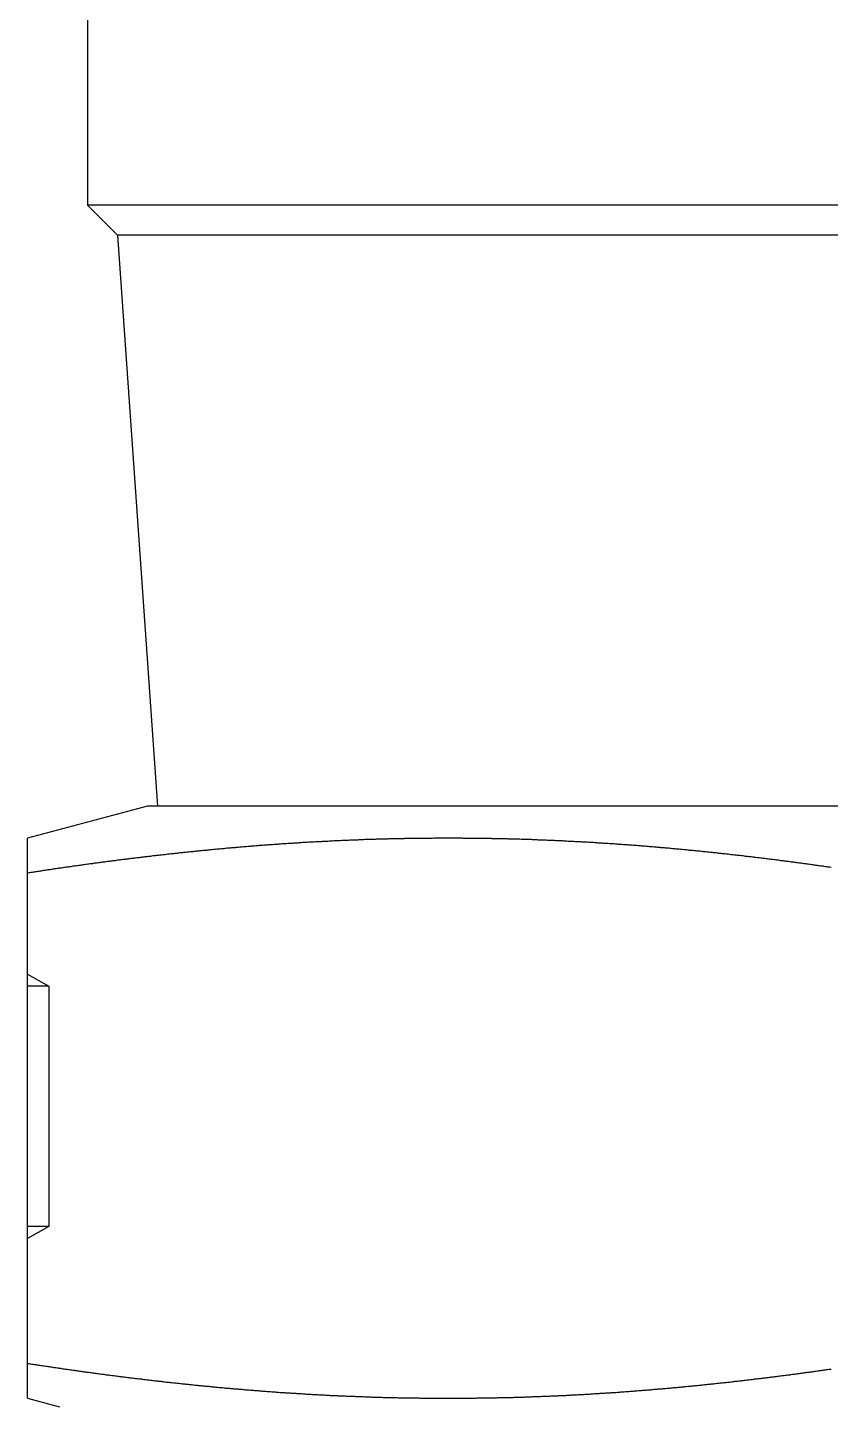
# Model space of a CAD drawing. Extents: x 15.3 to 102.8, y -16.9 to 75.1.
# Drawn here: x 87.19 to 93.87, y 12.31 to 23.75 of the extents above; entities that cross this region are included whole.
import ezdxf

# ---------------------------------------------------------------- set-up
doc = ezdxf.new("R2010")
doc.units = 0
doc.layers.get('0').update_dxf_attribs({"linetype": 'CONTINUOUS'})

msp = doc.modelspace()

# ---------------------------------------------------------------- linework, layer by layer
at = {"color": 7, "linetype": 'CONTINUOUS'}
for p, q in [((87.685, 24.674), (87.685, 22.274)), ((100.685, 22.274), (87.685, 22.274)), ((87.685, 22.274), (87.935, 22.024)), ((87.935, 22.024), (88.267, 17.274)), ((100.435, 22.024), (87.935, 22.024)), ((88.185, 17.274), (87.185, 17.006)), ((100.185, 17.274), (88.185, 17.274)), ((87.185, 12.345), (87.185, 17.006)), ((87.185, 15.874), (87.362, 15.774)), ((87.362, 15.774), (87.185, 15.774)), ((87.362, 15.774), (87.362, 13.774)), ((87.362, 13.774), (87.185, 13.674)), ((87.362, 13.774), (87.185, 13.774)), ((87.185, 12.345), (87.451, 12.274))]:
    msp.add_line(p, q, dxfattribs=at)
at = {"color": 7}
for points in [[(93.873, 16.762, 0), (93.864, 16.764, 0), (93.854, 16.765, 0), (93.844, 16.766, 0), (93.835, 16.768, 0), (93.826, 16.769, 0), (93.816, 16.77, 0), (93.807, 16.772, 0), (93.797, 16.773, 0), (93.788, 16.774, 0), (93.778, 16.776, 0), (93.769, 16.777, 0), (93.759, 16.779, 0), (93.75, 16.78, 0), (93.74, 16.781, 0), (93.731, 16.782, 0), (93.721, 16.784, 0), (93.712, 16.785, 0), (93.702, 16.786, 0), (93.693, 16.788, 0), (93.683, 16.789, 0), (93.674, 16.79, 0), (93.665, 16.792, 0), (93.655, 16.793, 0), (93.646, 16.794, 0), (93.636, 16.795, 0), (93.627, 16.797, 0), (93.617, 16.798, 0), (93.608, 16.799, 0), (93.598, 16.801, 0), (93.589, 16.802, 0), (93.579, 16.803, 0), (93.57, 16.804, 0), (93.56, 16.806, 0), (93.551, 16.807, 0), (93.541, 16.808, 0), (93.532, 16.809, 0), (93.522, 16.811, 0), (93.513, 16.812, 0), (93.503, 16.813, 0), (93.494, 16.814, 0), (93.484, 16.816, 0), (93.475, 16.817, 0), (93.465, 16.818, 0), (93.456, 16.819, 0), (93.446, 16.82, 0), (93.437, 16.822, 0), (93.427, 16.823, 0), (93.418, 16.824, 0), (93.408, 16.825, 0), (93.399, 16.826, 0), (93.389, 16.828, 0), (93.38, 16.829, 0), (93.371, 16.83, 0), (93.361, 16.831, 0), (93.352, 16.832, 0), (93.342, 16.834, 0), (93.332, 16.835, 0), (93.323, 16.836, 0), (93.314, 16.837, 0), (93.304, 16.838, 0), (93.294, 16.84, 0), (93.285, 16.841, 0), (93.275, 16.842, 0), (93.266, 16.843, 0), (93.257, 16.844, 0), (93.247, 16.845, 0), (93.237, 16.846, 0), (93.228, 16.848, 0), (93.219, 16.849, 0), (93.209, 16.85, 0), (93.2, 16.851, 0), (93.19, 16.852, 0), (93.181, 16.853, 0), (93.171, 16.854, 0), (93.162, 16.855, 0), (93.152, 16.857, 0), (93.143, 16.858, 0), (93.133, 16.859, 0), (93.124, 16.86, 0), (93.114, 16.861, 0), (93.105, 16.862, 0), (93.095, 16.863, 0), (93.085, 16.864, 0), (93.076, 16.865, 0), (93.067, 16.866, 0), (93.057, 16.867, 0), (93.047, 16.869, 0), (93.038, 16.869, 0), (93.028, 16.871, 0), (93.019, 16.872, 0), (93.01, 16.873, 0), (93, 16.874, 0), (92.99, 16.875, 0), (92.981, 16.876, 0), (92.971, 16.877, 0), (92.962, 16.878, 0), (92.952, 16.879, 0), (92.943, 16.88, 0), (92.933, 16.881, 0), (92.924, 16.882, 0), (92.914, 16.883, 0), (92.905, 16.884, 0), (92.895, 16.885, 0), (92.886, 16.886, 0), (92.876, 16.887, 0), (92.867, 16.888, 0), (92.857, 16.889, 0), (92.848, 16.89, 0), (92.838, 16.891, 0), (92.829, 16.892, 0), (92.819, 16.893, 0), (92.81, 16.894, 0), (92.8, 16.895, 0), (92.791, 16.896, 0), (92.781, 16.897, 0), (92.772, 16.898, 0), (92.762, 16.899, 0), (92.753, 16.9, 0), (92.743, 16.901, 0), (92.734, 16.902, 0), (92.724, 16.903, 0), (92.715, 16.904, 0), (92.705, 16.904, 0), (92.695, 16.905, 0), (92.686, 16.906, 0), (92.677, 16.907, 0), (92.667, 16.908, 0), (92.657, 16.909, 0), (92.648, 16.91, 0), (92.638, 16.911, 0), (92.629, 16.912, 0), (92.619, 16.913, 0), (92.61, 16.914, 0), (92.6, 16.915, 0), (92.591, 16.915, 0), (92.581, 16.916, 0), (92.572, 16.917, 0), (92.562, 16.918, 0), (92.553, 16.919, 0), (92.543, 16.92, 0), (92.534, 16.921, 0), (92.524, 16.922, 0), (92.514, 16.922, 0), (92.505, 16.923, 0), (92.496, 16.924, 0), (92.486, 16.925, 0), (92.476, 16.926, 0), (92.467, 16.927, 0), (92.457, 16.927, 0), (92.448, 16.928, 0), (92.438, 16.929, 0), (92.429, 16.93, 0), (92.419, 16.931, 0), (92.41, 16.931, 0), (92.4, 16.932, 0), (92.391, 16.933, 0), (92.381, 16.934, 0), (92.372, 16.935, 0), (92.362, 16.935, 0), (92.353, 16.936, 0), (92.343, 16.937, 0), (92.333, 16.938, 0), (92.324, 16.939, 0), (92.314, 16.939, 0), (92.305, 16.94, 0), (92.295, 16.941, 0), (92.286, 16.942, 0), (92.276, 16.942, 0), (92.267, 16.943, 0), (92.257, 16.944, 0), (92.248, 16.945, 0), (92.238, 16.945, 0), (92.228, 16.946, 0), (92.219, 16.947, 0), (92.21, 16.948, 0), (92.2, 16.948, 0), (92.19, 16.949, 0), (92.181, 16.95, 0), (92.171, 16.95, 0), (92.162, 16.951, 0), (92.152, 16.952, 0), (92.143, 16.952, 0), (92.133, 16.953, 0), (92.124, 16.954, 0), (92.114, 16.954, 0), (92.105, 16.955, 0), (92.095, 16.956, 0), (92.085, 16.956, 0), (92.076, 16.957, 0), (92.066, 16.958, 0), (92.057, 16.958, 0), (92.047, 16.959, 0), (92.038, 16.96, 0), (92.028, 16.96, 0), (92.019, 16.961, 0), (92.009, 16.962, 0), (91.999, 16.962, 0), (91.99, 16.963, 0), (91.98, 16.963, 0), (91.971, 16.964, 0), (91.961, 16.965, 0), (91.952, 16.965, 0), (91.942, 16.966, 0), (91.933, 16.966, 0), (91.923, 16.967, 0), (91.914, 16.968, 0), (91.904, 16.968, 0), (91.894, 16.969, 0), (91.885, 16.969, 0), (91.875, 16.97, 0), (91.866, 16.971, 0), (91.856, 16.971, 0), (91.847, 16.972, 0), (91.837, 16.972, 0), (91.828, 16.973, 0), (91.818, 16.973, 0), (91.809, 16.974, 0), (91.799, 16.974, 0), (91.79, 16.975, 0), (91.78, 16.976, 0), (91.77, 16.976, 0), (91.761, 16.977, 0), (91.751, 16.977, 0), (91.742, 16.977, 0), (91.732, 16.978, 0), (91.723, 16.979, 0), (91.713, 16.979, 0), (91.704, 16.98, 0), (91.694, 16.98, 0), (91.684, 16.98, 0), (91.675, 16.981, 0), (91.665, 16.981, 0), (91.656, 16.982, 0), (91.646, 16.982, 0), (91.637, 16.983, 0), (91.627, 16.983, 0), (91.618, 16.984, 0), (91.608, 16.984, 0), (91.598, 16.985, 0), (91.589, 16.985, 0), (91.579, 16.985, 0), (91.57, 16.986, 0), (91.56, 16.986, 0), (91.551, 16.987, 0), (91.541, 16.987, 0), (91.531, 16.988, 0), (91.522, 16.988, 0), (91.512, 16.988, 0), (91.503, 16.989, 0), (91.493, 16.989, 0), (91.484, 16.99, 0), (91.474, 16.99, 0), (91.465, 16.99, 0), (91.455, 16.991, 0), (91.445, 16.991, 0), (91.436, 16.991, 0), (91.426, 16.992, 0), (91.417, 16.992, 0), (91.407, 16.992, 0), (91.398, 16.993, 0), (91.388, 16.993, 0), (91.379, 16.994, 0), (91.369, 16.994, 0), (91.359, 16.994, 0), (91.35, 16.995, 0), (91.34, 16.995, 0), (91.331, 16.995, 0), (91.321, 16.995, 0), (91.312, 16.996, 0), (91.302, 16.996, 0), (91.293, 16.996, 0), (91.283, 16.997, 0), (91.273, 16.997, 0), (91.264, 16.997, 0), (91.254, 16.998, 0), (91.245, 16.998, 0), (91.235, 16.998, 0), (91.226, 16.998, 0), (91.216, 16.999, 0), (91.206, 16.999, 0), (91.197, 16.999, 0), (91.187, 16.999, 0), (91.178, 17, 0), (91.168, 17, 0), (91.159, 17, 0), (91.149, 17, 0), (91.139, 17.001, 0), (91.13, 17.001, 0), (91.12, 17.001, 0), (91.111, 17.001, 0), (91.101, 17.001, 0), (91.092, 17.002, 0), (91.082, 17.002, 0), (91.073, 17.002, 0), (91.063, 17.002, 0), (91.053, 17.002, 0), (91.044, 17.003, 0), (91.034, 17.003, 0), (91.025, 17.003, 0), (91.015, 17.003, 0), (91.006, 17.003, 0), (90.996, 17.003, 0), (90.987, 17.003, 0), (90.977, 17.004, 0), (90.967, 17.004, 0), (90.958, 17.004, 0), (90.948, 17.004, 0), (90.939, 17.004, 0), (90.929, 17.004, 0), (90.919, 17.005, 0), (90.91, 17.005, 0), (90.9, 17.005, 0), (90.891, 17.005, 0), (90.881, 17.005, 0), (90.872, 17.005, 0), (90.862, 17.005, 0), (90.853, 17.005, 0), (90.843, 17.005, 0), (90.833, 17.005, 0), (90.824, 17.005, 0), (90.814, 17.005, 0), (90.805, 17.006, 0), (90.795, 17.006, 0), (90.786, 17.006, 0), (90.776, 17.006, 0), (90.766, 17.006, 0), (90.757, 17.006, 0), (90.747, 17.006, 0), (90.738, 17.006, 0), (90.728, 17.006, 0), (90.719, 17.006, 0), (90.709, 17.006, 0), (90.7, 17.006, 0), (90.69, 17.006, 0), (90.68, 17.006, 0), (90.671, 17.006, 0), (90.661, 17.006, 0), (90.652, 17.006, 0), (90.642, 17.006, 0), (90.632, 17.006, 0), (90.623, 17.006, 0), (90.613, 17.006, 0), (90.604, 17.006, 0), (90.594, 17.006, 0), (90.585, 17.006, 0), (90.575, 17.006, 0), (90.566, 17.006, 0), (90.556, 17.005, 0), (90.546, 17.005, 0), (90.537, 17.005, 0), (90.527, 17.005, 0), (90.518, 17.005, 0), (90.508, 17.005, 0), (90.499, 17.005, 0), (90.489, 17.005, 0), (90.48, 17.005, 0), (90.47, 17.005, 0), (90.46, 17.005, 0), (90.451, 17.004, 0), (90.441, 17.004, 0), (90.432, 17.004, 0), (90.422, 17.004, 0), (90.412, 17.004, 0), (90.403, 17.004, 0), (90.393, 17.004, 0), (90.384, 17.003, 0), (90.374, 17.003, 0), (90.365, 17.003, 0), (90.355, 17.003, 0), (90.346, 17.003, 0), (90.336, 17.003, 0), (90.326, 17.003, 0), (90.317, 17.002, 0), (90.307, 17.002, 0), (90.298, 17.002, 0), (90.288, 17.002, 0), (90.279, 17.002, 0), (90.269, 17.001, 0), (90.26, 17.001, 0), (90.25, 17.001, 0), (90.24, 17.001, 0), (90.231, 17, 0), (90.221, 17, 0), (90.212, 17, 0), (90.202, 17, 0), (90.192, 17, 0), (90.183, 16.999, 0), (90.173, 16.999, 0), (90.164, 16.999, 0), (90.154, 16.999, 0), (90.145, 16.998, 0), (90.135, 16.998, 0), (90.126, 16.998, 0), (90.116, 16.997, 0), (90.106, 16.997, 0), (90.097, 16.997, 0), (90.087, 16.997, 0), (90.078, 16.996, 0), (90.068, 16.996, 0), (90.059, 16.996, 0), (90.049, 16.995, 0), (90.04, 16.995, 0), (90.03, 16.995, 0), (90.02, 16.994, 0), (90.011, 16.994, 0), (90.001, 16.994, 0), (89.992, 16.994, 0), (89.982, 16.993, 0), (89.973, 16.993, 0), (89.963, 16.992, 0), (89.954, 16.992, 0), (89.944, 16.992, 0), (89.934, 16.991, 0), (89.925, 16.991, 0), (89.915, 16.991, 0), (89.906, 16.99, 0), (89.896, 16.99, 0), (89.887, 16.99, 0), (89.877, 16.989, 0), (89.868, 16.989, 0), (89.858, 16.988, 0), (89.848, 16.988, 0), (89.839, 16.988, 0), (89.829, 16.987, 0), (89.82, 16.987, 0), (89.81, 16.986, 0), (89.801, 16.986, 0), (89.791, 16.985, 0), (89.781, 16.985, 0), (89.772, 16.985, 0), (89.762, 16.984, 0), (89.753, 16.984, 0), (89.743, 16.983, 0), (89.734, 16.983, 0), (89.724, 16.982, 0), (89.715, 16.982, 0), (89.705, 16.981, 0), (89.695, 16.981, 0), (89.686, 16.98, 0), (89.676, 16.98, 0), (89.667, 16.98, 0), (89.657, 16.979, 0), (89.648, 16.979, 0), (89.638, 16.978, 0), (89.629, 16.977, 0), (89.619, 16.977, 0), (89.609, 16.977, 0), (89.6, 16.976, 0), (89.59, 16.976, 0), (89.581, 16.975, 0), (89.571, 16.974, 0), (89.562, 16.974, 0), (89.552, 16.973, 0), (89.543, 16.973, 0), (89.533, 16.972, 0), (89.523, 16.972, 0), (89.514, 16.971, 0), (89.504, 16.971, 0), (89.495, 16.97, 0), (89.485, 16.969, 0), (89.476, 16.969, 0), (89.466, 16.968, 0), (89.457, 16.968, 0), (89.447, 16.967, 0), (89.438, 16.966, 0), (89.428, 16.966, 0), (89.418, 16.965, 0), (89.409, 16.965, 0), (89.399, 16.964, 0), (89.39, 16.963, 0), (89.38, 16.963, 0), (89.371, 16.962, 0), (89.361, 16.962, 0), (89.352, 16.961, 0), (89.342, 16.96, 0), (89.333, 16.96, 0), (89.323, 16.959, 0), (89.314, 16.958, 0), (89.304, 16.958, 0), (89.294, 16.957, 0), (89.285, 16.956, 0), (89.275, 16.956, 0), (89.266, 16.955, 0), (89.256, 16.954, 0), (89.247, 16.954, 0), (89.237, 16.953, 0), (89.228, 16.952, 0), (89.218, 16.952, 0), (89.209, 16.951, 0), (89.199, 16.95, 0), (89.189, 16.95, 0), (89.18, 16.949, 0), (89.17, 16.948, 0), (89.161, 16.948, 0), (89.151, 16.947, 0), (89.142, 16.946, 0), (89.132, 16.945, 0), (89.123, 16.945, 0), (89.113, 16.944, 0), (89.104, 16.943, 0), (89.094, 16.942, 0), (89.085, 16.942, 0), (89.075, 16.941, 0), (89.066, 16.94, 0), (89.056, 16.939, 0), (89.046, 16.939, 0), (89.037, 16.938, 0), (89.027, 16.937, 0), (89.018, 16.936, 0), (89.008, 16.935, 0), (88.999, 16.935, 0), (88.989, 16.934, 0), (88.98, 16.933, 0), (88.97, 16.932, 0), (88.961, 16.931, 0), (88.951, 16.931, 0), (88.942, 16.93, 0), (88.932, 16.929, 0), (88.922, 16.928, 0), (88.913, 16.927, 0), (88.903, 16.927, 0), (88.894, 16.926, 0), (88.884, 16.925, 0), (88.875, 16.924, 0), (88.865, 16.923, 0), (88.856, 16.922, 0), (88.846, 16.922, 0), (88.837, 16.921, 0), (88.827, 16.92, 0), (88.818, 16.919, 0), (88.808, 16.918, 0), (88.799, 16.917, 0), (88.789, 16.916, 0), (88.779, 16.915, 0), (88.77, 16.915, 0), (88.76, 16.914, 0), (88.751, 16.913, 0), (88.741, 16.912, 0), (88.732, 16.911, 0), (88.722, 16.91, 0), (88.713, 16.909, 0), (88.703, 16.908, 0), (88.694, 16.907, 0), (88.684, 16.906, 0), (88.675, 16.905, 0), (88.665, 16.904, 0), (88.656, 16.904, 0), (88.646, 16.903, 0), (88.637, 16.902, 0), (88.627, 16.901, 0), (88.618, 16.9, 0), (88.608, 16.899, 0), (88.599, 16.898, 0), (88.589, 16.897, 0), (88.58, 16.896, 0), (88.57, 16.895, 0), (88.561, 16.894, 0), (88.551, 16.893, 0), (88.541, 16.892, 0), (88.532, 16.891, 0), (88.522, 16.89, 0), (88.513, 16.889, 0), (88.504, 16.888, 0), (88.494, 16.887, 0), (88.484, 16.886, 0), (88.475, 16.885, 0), (88.465, 16.884, 0), (88.456, 16.883, 0), (88.446, 16.882, 0), (88.437, 16.881, 0), (88.427, 16.88, 0), (88.418, 16.879, 0), (88.408, 16.878, 0), (88.399, 16.877, 0), (88.389, 16.876, 0), (88.38, 16.875, 0), (88.37, 16.874, 0), (88.361, 16.873, 0), (88.351, 16.872, 0), (88.342, 16.871, 0), (88.332, 16.869, 0), (88.323, 16.869, 0), (88.313, 16.867, 0), (88.304, 16.866, 0), (88.294, 16.865, 0), (88.285, 16.864, 0), (88.275, 16.863, 0), (88.266, 16.862, 0), (88.256, 16.861, 0), (88.247, 16.86, 0), (88.237, 16.859, 0), (88.228, 16.858, 0), (88.218, 16.857, 0), (88.209, 16.855, 0), (88.199, 16.854, 0), (88.19, 16.853, 0), (88.18, 16.852, 0), (88.171, 16.851, 0), (88.161, 16.85, 0), (88.152, 16.849, 0), (88.142, 16.848, 0), (88.133, 16.846, 0), (88.123, 16.845, 0), (88.114, 16.844, 0), (88.104, 16.843, 0), (88.095, 16.842, 0), (88.085, 16.841, 0), (88.076, 16.84, 0), (88.066, 16.838, 0), (88.057, 16.837, 0), (88.047, 16.836, 0), (88.038, 16.835, 0), (88.028, 16.834, 0), (88.019, 16.832, 0), (88.009, 16.831, 0), (88, 16.83, 0), (87.99, 16.829, 0), (87.981, 16.828, 0), (87.971, 16.826, 0), (87.962, 16.825, 0), (87.952, 16.824, 0), (87.943, 16.823, 0), (87.933, 16.822, 0), (87.924, 16.82, 0), (87.914, 16.819, 0), (87.905, 16.818, 0), (87.895, 16.817, 0), (87.886, 16.816, 0), (87.876, 16.814, 0), (87.867, 16.813, 0), (87.858, 16.812, 0), (87.848, 16.811, 0), (87.838, 16.809, 0), (87.829, 16.808, 0), (87.82, 16.807, 0), (87.81, 16.806, 0), (87.801, 16.804, 0), (87.791, 16.803, 0), (87.782, 16.802, 0), (87.772, 16.801, 0), (87.763, 16.799, 0), (87.753, 16.798, 0), (87.744, 16.797, 0), (87.734, 16.795, 0), (87.725, 16.794, 0), (87.715, 16.793, 0), (87.706, 16.792, 0), (87.696, 16.79, 0), (87.687, 16.789, 0), (87.677, 16.788, 0), (87.668, 16.786, 0), (87.658, 16.785, 0), (87.649, 16.784, 0), (87.639, 16.782, 0), (87.63, 16.781, 0), (87.621, 16.78, 0), (87.611, 16.779, 0), (87.602, 16.777, 0), (87.592, 16.776, 0), (87.583, 16.774, 0), (87.573, 16.773, 0), (87.564, 16.772, 0), (87.554, 16.77, 0), (87.545, 16.769, 0), (87.535, 16.768, 0), (87.526, 16.766, 0), (87.516, 16.765, 0), (87.507, 16.764, 0), (87.497, 16.762, 0), (87.488, 16.761, 0), (87.478, 16.76, 0), (87.469, 16.758, 0), (87.46, 16.757, 0), (87.45, 16.756, 0), (87.441, 16.754, 0), (87.431, 16.753, 0), (87.422, 16.751, 0), (87.412, 16.75, 0), (87.403, 16.749, 0), (87.393, 16.747, 0), (87.384, 16.746, 0), (87.374, 16.744, 0), (87.365, 16.743, 0), (87.355, 16.742, 0), (87.346, 16.74, 0), (87.337, 16.739, 0), (87.327, 16.737, 0), (87.317, 16.736, 0), (87.308, 16.735, 0), (87.299, 16.733, 0), (87.289, 16.732, 0), (87.28, 16.73, 0), (87.27, 16.729, 0), (87.261, 16.727, 0), (87.251, 16.726, 0), (87.242, 16.724, 0), (87.232, 16.723, 0), (87.223, 16.721, 0), (87.213, 16.72, 0), (87.204, 16.719, 0), (87.195, 16.717, 0), (87.185, 16.716, 0)], [(87.185, 12.635, 0), (87.195, 12.634, 0), (87.204, 12.632, 0), (87.213, 12.631, 0), (87.223, 12.629, 0), (87.232, 12.628, 0), (87.242, 12.626, 0), (87.251, 12.625, 0), (87.261, 12.623, 0), (87.27, 12.622, 0), (87.28, 12.621, 0), (87.289, 12.619, 0), (87.299, 12.618, 0), (87.308, 12.616, 0), (87.317, 12.615, 0), (87.327, 12.614, 0), (87.337, 12.612, 0), (87.346, 12.611, 0), (87.355, 12.609, 0), (87.365, 12.608, 0), (87.374, 12.607, 0), (87.384, 12.605, 0), (87.393, 12.604, 0), (87.403, 12.602, 0), (87.412, 12.601, 0), (87.422, 12.6, 0), (87.431, 12.598, 0), (87.441, 12.597, 0), (87.45, 12.595, 0), (87.46, 12.594, 0), (87.469, 12.593, 0), (87.478, 12.591, 0), (87.488, 12.59, 0), (87.497, 12.588, 0), (87.507, 12.587, 0), (87.516, 12.586, 0), (87.526, 12.584, 0), (87.535, 12.583, 0), (87.545, 12.582, 0), (87.554, 12.58, 0), (87.564, 12.579, 0), (87.573, 12.578, 0), (87.583, 12.576, 0), (87.592, 12.575, 0), (87.602, 12.574, 0), (87.611, 12.572, 0), (87.621, 12.571, 0), (87.63, 12.57, 0), (87.639, 12.568, 0), (87.649, 12.567, 0), (87.658, 12.566, 0), (87.668, 12.565, 0), (87.677, 12.563, 0), (87.687, 12.562, 0), (87.696, 12.561, 0), (87.706, 12.559, 0), (87.715, 12.558, 0), (87.725, 12.557, 0), (87.734, 12.555, 0), (87.744, 12.554, 0), (87.753, 12.553, 0), (87.763, 12.552, 0), (87.772, 12.55, 0), (87.782, 12.549, 0), (87.791, 12.548, 0), (87.801, 12.546, 0), (87.81, 12.545, 0), (87.82, 12.544, 0), (87.829, 12.543, 0), (87.838, 12.541, 0), (87.848, 12.54, 0), (87.858, 12.539, 0), (87.867, 12.538, 0), (87.876, 12.537, 0), (87.886, 12.535, 0), (87.895, 12.534, 0), (87.905, 12.533, 0), (87.914, 12.532, 0), (87.924, 12.53, 0), (87.933, 12.529, 0), (87.943, 12.528, 0), (87.952, 12.527, 0), (87.962, 12.526, 0), (87.971, 12.524, 0), (87.981, 12.523, 0), (87.99, 12.522, 0), (88, 12.521, 0), (88.009, 12.52, 0), (88.019, 12.518, 0), (88.028, 12.517, 0), (88.038, 12.516, 0), (88.047, 12.515, 0), (88.057, 12.514, 0), (88.066, 12.512, 0), (88.076, 12.511, 0), (88.085, 12.51, 0), (88.095, 12.509, 0), (88.104, 12.508, 0), (88.114, 12.507, 0), (88.123, 12.506, 0), (88.133, 12.505, 0), (88.142, 12.503, 0), (88.152, 12.502, 0), (88.161, 12.501, 0), (88.171, 12.5, 0), (88.18, 12.499, 0), (88.19, 12.498, 0), (88.199, 12.497, 0), (88.209, 12.495, 0), (88.218, 12.494, 0), (88.228, 12.493, 0), (88.237, 12.492, 0), (88.247, 12.491, 0), (88.256, 12.49, 0), (88.266, 12.489, 0), (88.275, 12.488, 0), (88.285, 12.487, 0), (88.294, 12.486, 0), (88.304, 12.485, 0), (88.313, 12.483, 0), (88.323, 12.482, 0), (88.332, 12.481, 0), (88.342, 12.48, 0), (88.351, 12.479, 0), (88.361, 12.478, 0), (88.37, 12.477, 0), (88.38, 12.476, 0), (88.389, 12.475, 0), (88.399, 12.474, 0), (88.408, 12.473, 0), (88.418, 12.472, 0), (88.427, 12.471, 0), (88.437, 12.47, 0), (88.446, 12.469, 0), (88.456, 12.468, 0), (88.465, 12.467, 0), (88.475, 12.466, 0), (88.484, 12.465, 0), (88.494, 12.464, 0), (88.504, 12.463, 0), (88.513, 12.462, 0), (88.522, 12.461, 0), (88.532, 12.46, 0), (88.541, 12.459, 0), (88.551, 12.458, 0), (88.561, 12.457, 0), (88.57, 12.456, 0), (88.58, 12.455, 0), (88.589, 12.454, 0), (88.599, 12.453, 0), (88.608, 12.452, 0), (88.618, 12.451, 0), (88.627, 12.45, 0), (88.637, 12.449, 0), (88.646, 12.448, 0), (88.656, 12.447, 0), (88.665, 12.446, 0), (88.675, 12.445, 0), (88.684, 12.444, 0), (88.694, 12.444, 0), (88.703, 12.443, 0), (88.713, 12.442, 0), (88.722, 12.441, 0), (88.732, 12.44, 0), (88.741, 12.439, 0), (88.751, 12.438, 0), (88.76, 12.437, 0), (88.77, 12.436, 0), (88.779, 12.435, 0), (88.789, 12.435, 0), (88.799, 12.434, 0), (88.808, 12.433, 0), (88.818, 12.432, 0), (88.827, 12.431, 0), (88.837, 12.43, 0), (88.846, 12.429, 0), (88.856, 12.428, 0), (88.865, 12.428, 0), (88.875, 12.427, 0), (88.884, 12.426, 0), (88.894, 12.425, 0), (88.903, 12.424, 0), (88.913, 12.424, 0), (88.922, 12.423, 0), (88.932, 12.422, 0), (88.942, 12.421, 0), (88.951, 12.42, 0), (88.961, 12.419, 0), (88.97, 12.419, 0), (88.98, 12.418, 0), (88.989, 12.417, 0), (88.999, 12.416, 0), (89.008, 12.415, 0), (89.018, 12.415, 0), (89.027, 12.414, 0), (89.037, 12.413, 0), (89.046, 12.412, 0), (89.056, 12.412, 0), (89.065, 12.411, 0), (89.075, 12.41, 0), (89.085, 12.409, 0), (89.094, 12.409, 0), (89.104, 12.408, 0), (89.113, 12.407, 0), (89.123, 12.406, 0), (89.132, 12.406, 0), (89.142, 12.405, 0), (89.151, 12.404, 0), (89.161, 12.403, 0), (89.17, 12.403, 0), (89.18, 12.402, 0), (89.189, 12.401, 0), (89.199, 12.401, 0), (89.209, 12.4, 0), (89.218, 12.399, 0), (89.228, 12.399, 0), (89.237, 12.398, 0), (89.247, 12.397, 0), (89.256, 12.396, 0), (89.266, 12.396, 0), (89.275, 12.395, 0), (89.285, 12.394, 0), (89.294, 12.394, 0), (89.304, 12.393, 0), (89.314, 12.392, 0), (89.323, 12.392, 0), (89.333, 12.391, 0), (89.342, 12.39, 0), (89.352, 12.39, 0), (89.361, 12.389, 0), (89.371, 12.389, 0), (89.38, 12.388, 0), (89.39, 12.387, 0), (89.399, 12.387, 0), (89.409, 12.386, 0), (89.418, 12.386, 0), (89.428, 12.385, 0), (89.438, 12.384, 0), (89.447, 12.384, 0), (89.457, 12.383, 0), (89.466, 12.383, 0), (89.476, 12.382, 0), (89.485, 12.381, 0), (89.495, 12.381, 0), (89.504, 12.38, 0), (89.514, 12.38, 0), (89.523, 12.379, 0), (89.533, 12.379, 0), (89.543, 12.378, 0), (89.552, 12.377, 0), (89.562, 12.377, 0), (89.571, 12.377, 0), (89.581, 12.376, 0), (89.59, 12.375, 0), (89.6, 12.375, 0), (89.609, 12.374, 0), (89.619, 12.374, 0), (89.629, 12.373, 0), (89.638, 12.373, 0), (89.648, 12.372, 0), (89.657, 12.372, 0), (89.667, 12.371, 0), (89.676, 12.371, 0), (89.686, 12.37, 0), (89.695, 12.37, 0), (89.705, 12.369, 0), (89.715, 12.369, 0), (89.724, 12.368, 0), (89.734, 12.368, 0), (89.743, 12.368, 0), (89.753, 12.367, 0), (89.762, 12.367, 0), (89.772, 12.366, 0), (89.781, 12.366, 0), (89.791, 12.365, 0), (89.801, 12.365, 0), (89.81, 12.364, 0), (89.82, 12.364, 0), (89.829, 12.364, 0), (89.839, 12.363, 0), (89.848, 12.363, 0), (89.858, 12.363, 0), (89.868, 12.362, 0), (89.877, 12.362, 0), (89.887, 12.361, 0), (89.896, 12.361, 0), (89.906, 12.361, 0), (89.915, 12.36, 0), (89.925, 12.36, 0), (89.934, 12.359, 0), (89.944, 12.359, 0), (89.954, 12.359, 0), (89.963, 12.358, 0), (89.973, 12.358, 0), (89.982, 12.358, 0), (89.992, 12.357, 0), (90.001, 12.357, 0), (90.011, 12.357, 0), (90.02, 12.356, 0), (90.03, 12.356, 0), (90.04, 12.356, 0), (90.049, 12.355, 0), (90.059, 12.355, 0), (90.068, 12.355, 0), (90.078, 12.354, 0), (90.087, 12.354, 0), (90.097, 12.354, 0), (90.106, 12.354, 0), (90.116, 12.353, 0), (90.126, 12.353, 0), (90.135, 12.353, 0), (90.145, 12.352, 0), (90.154, 12.352, 0), (90.164, 12.352, 0), (90.173, 12.352, 0), (90.183, 12.351, 0), (90.192, 12.351, 0), (90.202, 12.351, 0), (90.212, 12.351, 0), (90.221, 12.351, 0), (90.231, 12.35, 0), (90.24, 12.35, 0), (90.25, 12.35, 0), (90.26, 12.35, 0), (90.269, 12.349, 0), (90.279, 12.349, 0), (90.288, 12.349, 0), (90.298, 12.349, 0), (90.307, 12.349, 0), (90.317, 12.348, 0), (90.326, 12.348, 0), (90.336, 12.348, 0), (90.346, 12.348, 0), (90.355, 12.348, 0), (90.365, 12.348, 0), (90.374, 12.348, 0), (90.384, 12.347, 0), (90.393, 12.347, 0), (90.403, 12.347, 0), (90.412, 12.347, 0), (90.422, 12.347, 0), (90.432, 12.347, 0), (90.441, 12.347, 0), (90.451, 12.346, 0), (90.46, 12.346, 0), (90.47, 12.346, 0), (90.48, 12.346, 0), (90.489, 12.346, 0), (90.499, 12.346, 0), (90.508, 12.346, 0), (90.518, 12.346, 0), (90.527, 12.346, 0), (90.537, 12.346, 0), (90.546, 12.345, 0), (90.556, 12.345, 0), (90.566, 12.345, 0), (90.575, 12.345, 0), (90.585, 12.345, 0), (90.594, 12.345, 0), (90.604, 12.345, 0), (90.613, 12.345, 0), (90.623, 12.345, 0), (90.632, 12.345, 0), (90.642, 12.345, 0), (90.652, 12.345, 0), (90.661, 12.345, 0), (90.671, 12.345, 0), (90.68, 12.345, 0), (90.69, 12.345, 0), (90.7, 12.345, 0), (90.709, 12.345, 0), (90.719, 12.345, 0), (90.728, 12.345, 0), (90.738, 12.345, 0), (90.747, 12.345, 0), (90.757, 12.345, 0), (90.766, 12.345, 0), (90.776, 12.345, 0), (90.786, 12.345, 0), (90.795, 12.345, 0), (90.805, 12.345, 0), (90.814, 12.345, 0), (90.824, 12.345, 0), (90.833, 12.346, 0), (90.843, 12.346, 0), (90.853, 12.346, 0), (90.862, 12.346, 0), (90.872, 12.346, 0), (90.881, 12.346, 0), (90.891, 12.346, 0), (90.9, 12.346, 0), (90.91, 12.346, 0), (90.919, 12.346, 0), (90.929, 12.347, 0), (90.939, 12.347, 0), (90.948, 12.347, 0), (90.958, 12.347, 0), (90.967, 12.347, 0), (90.977, 12.347, 0), (90.987, 12.347, 0), (90.996, 12.348, 0), (91.006, 12.348, 0), (91.015, 12.348, 0), (91.025, 12.348, 0), (91.034, 12.348, 0), (91.044, 12.348, 0), (91.053, 12.348, 0), (91.063, 12.349, 0), (91.073, 12.349, 0), (91.082, 12.349, 0), (91.092, 12.349, 0), (91.101, 12.35, 0), (91.111, 12.35, 0), (91.12, 12.35, 0), (91.13, 12.35, 0), (91.139, 12.35, 0), (91.149, 12.351, 0), (91.159, 12.351, 0), (91.168, 12.351, 0), (91.178, 12.351, 0), (91.187, 12.351, 0), (91.197, 12.352, 0), (91.206, 12.352, 0), (91.216, 12.352, 0), (91.226, 12.352, 0), (91.235, 12.353, 0), (91.245, 12.353, 0), (91.254, 12.353, 0), (91.264, 12.354, 0), (91.273, 12.354, 0), (91.283, 12.354, 0), (91.293, 12.354, 0), (91.302, 12.355, 0), (91.312, 12.355, 0), (91.321, 12.355, 0), (91.331, 12.356, 0), (91.34, 12.356, 0), (91.35, 12.356, 0), (91.359, 12.357, 0), (91.369, 12.357, 0), (91.379, 12.357, 0), (91.388, 12.358, 0), (91.398, 12.358, 0), (91.407, 12.358, 0), (91.417, 12.359, 0), (91.426, 12.359, 0), (91.436, 12.359, 0), (91.445, 12.36, 0), (91.455, 12.36, 0), (91.465, 12.361, 0), (91.474, 12.361, 0), (91.484, 12.361, 0), (91.493, 12.362, 0), (91.503, 12.362, 0), (91.512, 12.363, 0), (91.522, 12.363, 0), (91.531, 12.363, 0), (91.541, 12.364, 0), (91.551, 12.364, 0), (91.56, 12.364, 0), (91.57, 12.365, 0), (91.579, 12.365, 0), (91.589, 12.366, 0), (91.598, 12.366, 0), (91.608, 12.367, 0), (91.618, 12.367, 0), (91.627, 12.368, 0), (91.637, 12.368, 0), (91.646, 12.368, 0), (91.656, 12.369, 0), (91.665, 12.369, 0), (91.675, 12.37, 0), (91.684, 12.37, 0), (91.694, 12.371, 0), (91.704, 12.371, 0), (91.713, 12.372, 0), (91.723, 12.372, 0), (91.732, 12.373, 0), (91.742, 12.373, 0), (91.751, 12.374, 0), (91.761, 12.374, 0), (91.77, 12.375, 0), (91.78, 12.375, 0), (91.79, 12.376, 0), (91.799, 12.377, 0), (91.809, 12.377, 0), (91.818, 12.377, 0), (91.828, 12.378, 0), (91.837, 12.379, 0), (91.847, 12.379, 0), (91.856, 12.38, 0), (91.866, 12.38, 0), (91.875, 12.381, 0), (91.885, 12.381, 0), (91.894, 12.382, 0), (91.904, 12.383, 0), (91.914, 12.383, 0), (91.923, 12.384, 0), (91.933, 12.384, 0), (91.942, 12.385, 0), (91.952, 12.386, 0), (91.961, 12.386, 0), (91.971, 12.387, 0), (91.98, 12.387, 0), (91.99, 12.388, 0), (91.999, 12.389, 0), (92.009, 12.389, 0), (92.019, 12.39, 0), (92.028, 12.39, 0), (92.038, 12.391, 0), (92.047, 12.392, 0), (92.057, 12.392, 0), (92.066, 12.393, 0), (92.076, 12.394, 0), (92.085, 12.394, 0), (92.095, 12.395, 0), (92.105, 12.396, 0), (92.114, 12.396, 0), (92.124, 12.397, 0), (92.133, 12.398, 0), (92.143, 12.399, 0), (92.152, 12.399, 0), (92.162, 12.4, 0), (92.171, 12.4, 0), (92.181, 12.401, 0), (92.19, 12.402, 0), (92.2, 12.403, 0), (92.21, 12.403, 0), (92.219, 12.404, 0), (92.228, 12.405, 0), (92.238, 12.406, 0), (92.248, 12.406, 0), (92.257, 12.407, 0), (92.267, 12.408, 0), (92.276, 12.409, 0), (92.286, 12.409, 0), (92.295, 12.41, 0), (92.305, 12.411, 0), (92.314, 12.412, 0), (92.324, 12.412, 0), (92.333, 12.413, 0), (92.343, 12.414, 0), (92.353, 12.415, 0), (92.362, 12.415, 0), (92.372, 12.416, 0), (92.381, 12.417, 0), (92.391, 12.418, 0), (92.4, 12.419, 0), (92.41, 12.419, 0), (92.419, 12.42, 0), (92.429, 12.421, 0), (92.438, 12.422, 0), (92.448, 12.423, 0), (92.457, 12.424, 0), (92.467, 12.424, 0), (92.476, 12.425, 0), (92.486, 12.426, 0), (92.496, 12.427, 0), (92.505, 12.428, 0), (92.514, 12.428, 0), (92.524, 12.429, 0), (92.534, 12.43, 0), (92.543, 12.431, 0), (92.553, 12.432, 0), (92.562, 12.433, 0), (92.572, 12.434, 0), (92.581, 12.435, 0), (92.591, 12.435, 0), (92.6, 12.436, 0), (92.61, 12.437, 0), (92.619, 12.438, 0), (92.629, 12.439, 0), (92.638, 12.44, 0), (92.648, 12.441, 0), (92.657, 12.442, 0), (92.667, 12.443, 0), (92.677, 12.444, 0), (92.686, 12.444, 0), (92.695, 12.445, 0), (92.705, 12.446, 0), (92.715, 12.447, 0), (92.724, 12.448, 0), (92.734, 12.449, 0), (92.743, 12.45, 0), (92.753, 12.451, 0), (92.762, 12.452, 0), (92.772, 12.453, 0), (92.781, 12.454, 0), (92.791, 12.455, 0), (92.8, 12.456, 0), (92.81, 12.457, 0), (92.819, 12.458, 0), (92.829, 12.459, 0), (92.838, 12.46, 0), (92.848, 12.461, 0), (92.857, 12.462, 0), (92.867, 12.463, 0), (92.876, 12.464, 0), (92.886, 12.465, 0), (92.895, 12.466, 0), (92.905, 12.467, 0), (92.914, 12.468, 0), (92.924, 12.469, 0), (92.933, 12.47, 0), (92.943, 12.471, 0), (92.952, 12.472, 0), (92.962, 12.473, 0), (92.971, 12.474, 0), (92.981, 12.475, 0), (92.99, 12.476, 0), (93, 12.477, 0), (93.01, 12.478, 0), (93.019, 12.479, 0), (93.028, 12.48, 0), (93.038, 12.481, 0), (93.047, 12.482, 0), (93.057, 12.483, 0), (93.067, 12.485, 0), (93.076, 12.486, 0), (93.085, 12.487, 0), (93.095, 12.488, 0), (93.105, 12.489, 0), (93.114, 12.49, 0), (93.124, 12.491, 0), (93.133, 12.492, 0), (93.142, 12.493, 0), (93.152, 12.494, 0), (93.162, 12.495, 0), (93.171, 12.497, 0), (93.181, 12.498, 0), (93.19, 12.499, 0), (93.2, 12.5, 0), (93.209, 12.501, 0), (93.219, 12.502, 0), (93.228, 12.503, 0), (93.237, 12.505, 0), (93.247, 12.506, 0), (93.257, 12.507, 0), (93.266, 12.508, 0), (93.275, 12.509, 0), (93.285, 12.51, 0), (93.294, 12.511, 0), (93.304, 12.512, 0), (93.314, 12.514, 0), (93.323, 12.515, 0), (93.332, 12.516, 0), (93.342, 12.517, 0), (93.352, 12.518, 0), (93.361, 12.52, 0), (93.371, 12.521, 0), (93.38, 12.522, 0), (93.389, 12.523, 0), (93.399, 12.524, 0), (93.408, 12.526, 0), (93.418, 12.527, 0), (93.427, 12.528, 0), (93.437, 12.529, 0), (93.446, 12.53, 0), (93.456, 12.532, 0), (93.465, 12.533, 0), (93.475, 12.534, 0), (93.484, 12.535, 0), (93.494, 12.537, 0), (93.503, 12.538, 0), (93.513, 12.539, 0), (93.522, 12.54, 0), (93.532, 12.541, 0), (93.541, 12.543, 0), (93.551, 12.544, 0), (93.56, 12.545, 0), (93.57, 12.546, 0), (93.579, 12.548, 0), (93.589, 12.549, 0), (93.598, 12.55, 0), (93.608, 12.552, 0), (93.617, 12.553, 0), (93.627, 12.554, 0), (93.636, 12.555, 0), (93.646, 12.557, 0), (93.655, 12.558, 0), (93.665, 12.559, 0), (93.674, 12.561, 0), (93.683, 12.562, 0), (93.693, 12.563, 0), (93.702, 12.565, 0), (93.712, 12.566, 0), (93.721, 12.567, 0), (93.731, 12.568, 0), (93.74, 12.57, 0), (93.75, 12.571, 0), (93.759, 12.572, 0), (93.769, 12.574, 0), (93.778, 12.575, 0), (93.788, 12.576, 0), (93.797, 12.578, 0), (93.807, 12.579, 0), (93.816, 12.58, 0), (93.826, 12.582, 0), (93.835, 12.583, 0), (93.844, 12.584, 0), (93.854, 12.586, 0), (93.864, 12.587, 0), (93.873, 12.588, 0)]]:
    msp.add_polyline3d(points, dxfattribs=at)

doc.saveas('drawing.dxf')
